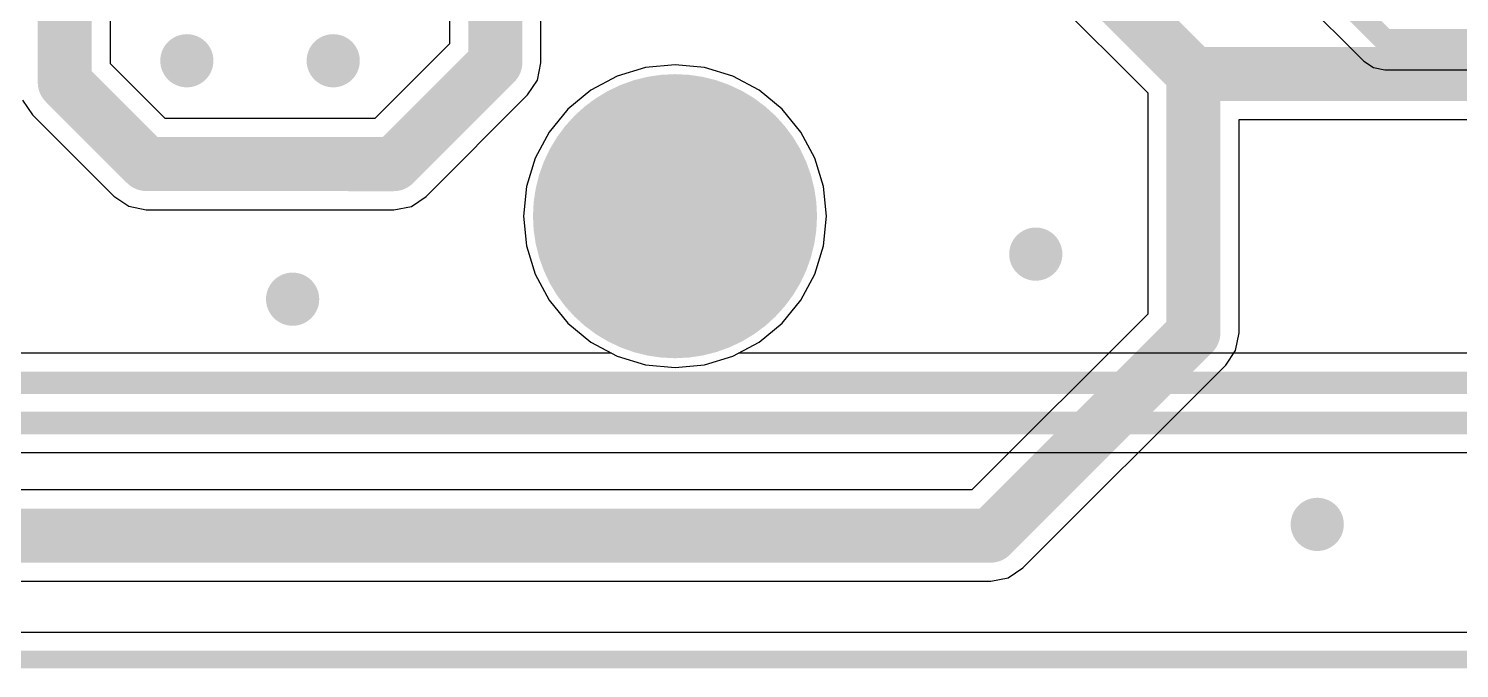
# Model space of a CAD drawing. Header units: millimetres. Extents: x -0.1 to 80.1, y -0.1 to 38.4.
# Drawn here: x 32.71 to 48.85, y -0.1 to 7.12 of the extents above; entities that cross this region are included whole.
import ezdxf

# ---------------------------------------------------------------- set-up
doc = ezdxf.new("R2010")
doc.units = ezdxf.units.MM
for name, color, linetype in [('BottomLayer', 5, 'Continuous'), ('BottomSolder', 6, 'Continuous'), ('KeepOutLayer', 6, 'Continuous'), ('MultiLayer', 9, 'Continuous'), ('PadHoleLayer', 156, 'Continuous'), ('TopLayer', 1, 'Continuous'), ('TopSolder', 216, 'Continuous'), ('ViaHoleLayer', 16, 'Continuous')]:
    doc.layers.add(name, color=color, linetype=linetype)

msp = doc.modelspace()

# ---------------------------------------------------------------- linework, layer by layer
at = {"layer": 'BottomLayer'}
for p, q in [((43.578, 8.145), (45.332, 6.391)), ((39.667, 6.675), (39.346, 6.578)), ((40, 6.708), (39.667, 6.675)), ((40.333, 6.675), (40, 6.708)), ((40.654, 6.578), (40.333, 6.675)), ((39.346, 6.578), (39.051, 6.42)), ((40.949, 6.42), (40.654, 6.578)), ((39.051, 6.42), (38.792, 6.208)), ((41.208, 6.208), (40.949, 6.42)), ((45.332, 6.391), (45.332, 3.896)), ((38.792, 6.208), (38.58, 5.949)), ((41.42, 5.949), (41.208, 6.208)), ((46.362, 3.683), (46.362, 6.089)), ((46.362, 6.089), (54.864, 6.089)), ((38.58, 5.949), (38.422, 5.654)), ((41.578, 5.654), (41.42, 5.949)), ((38.422, 5.654), (38.325, 5.333)), ((41.675, 5.333), (41.578, 5.654)), ((38.325, 5.333), (38.292, 5)), ((41.708, 5), (41.675, 5.333)), ((38.292, 5), (38.325, 4.667)), ((41.675, 4.667), (41.708, 5)), ((38.325, 4.667), (38.422, 4.346)), ((41.578, 4.346), (41.675, 4.667)), ((38.422, 4.346), (38.58, 4.051)), ((41.42, 4.051), (41.578, 4.346)), ((38.58, 4.051), (38.792, 3.792)), ((41.208, 3.792), (41.42, 4.051)), ((45.332, 3.896), (43.348, 1.912)), ((38.792, 3.792), (39.051, 3.58)), ((40.949, 3.58), (41.208, 3.792)), ((39.051, 3.58), (39.346, 3.422)), ((40.654, 3.422), (40.949, 3.58)), ((46.323, 3.486), (46.362, 3.683)), ((39.346, 3.422), (39.667, 3.325)), ((40.333, 3.325), (40.654, 3.422)), ((46.211, 3.319), (46.323, 3.486)), ((39.667, 3.325), (40, 3.292)), ((40, 3.292), (40.333, 3.325)), ((43.925, 1.033), (46.211, 3.319)), ((43.348, 1.912), (12.405, 1.912)), ((43.758, 0.921), (43.925, 1.033)), ((12.192, 0.882), (43.561, 0.882)), ((43.561, 0.882), (43.758, 0.921)), ((61.849, 0.306), (0.306, 0.306))]:
    msp.add_line(p, q, dxfattribs=at)
at = {"layer": 'BottomLayer', "const_width": 0.61}
for points in [[(43.942, 8.509), (45.847, 6.604)], [(45.847, 6.604), (54.864, 6.604)], [(45.847, 3.683), (45.847, 6.604)], [(43.561, 1.397), (45.847, 3.683)], [(12.192, 1.397), (43.561, 1.397)]]:
    msp.add_lwpolyline(points, dxfattribs=at)
at = {"layer": 'BottomLayer'}
for points, const_width in [([(34.344, 6.753, 1), (34.644, 6.753, 1)], 0.3), ([(35.995, 6.753, 1), (36.295, 6.753, 1)], 0.3), ([(45.695, 6.604, 1), (45.999, 6.604, 1)], 0.305), ([(45.695, 6.604, 1), (45.999, 6.604, 1)], 0.305), ([(45.695, 6.604, 1), (45.999, 6.604, 1)], 0.305), ([(39.25, 5, 1), (40.75, 5, 1)], 1.5), ([(43.919, 4.572, 1), (44.219, 4.572, 1)], 0.3), ([(35.537, 4.064, 1), (35.837, 4.064, 1)], 0.3), ([(45.695, 3.683, 1), (45.999, 3.683, 1)], 0.305), ([(45.695, 3.683, 1), (45.999, 3.683, 1)], 0.305), ([(47.094, 1.524, 1), (47.394, 1.524, 1)], 0.3), ([(43.409, 1.397, 1), (43.713, 1.397, 1)], 0.305), ([(43.409, 1.397, 1), (43.713, 1.397, 1)], 0.305)]:
    msp.add_lwpolyline(points, format="xyb", close=True, dxfattribs=dict(at, const_width=const_width))
at = {"layer": 'BottomSolder', "const_width": 1.602}
msp.add_lwpolyline([(39.199, 5, 1), (40.801, 5, 1)], format="xyb", close=True, dxfattribs=at)
at = {"layer": 'KeepOutLayer', "const_width": 0.2}
msp.add_lwpolyline([(0, 0), (80, 0)], dxfattribs=at)
at = {"layer": 'MultiLayer'}
for points, const_width in [([(34.344, 6.753, 1), (34.644, 6.753, 1)], 0.3), ([(35.995, 6.753, 1), (36.295, 6.753, 1)], 0.3), ([(39.25, 5, 1), (40.75, 5, 1)], 1.5), ([(43.919, 4.572, 1), (44.219, 4.572, 1)], 0.3), ([(35.537, 4.064, 1), (35.837, 4.064, 1)], 0.3), ([(47.094, 1.524, 1), (47.394, 1.524, 1)], 0.3)]:
    msp.add_lwpolyline(points, format="xyb", close=True, dxfattribs=dict(at, const_width=const_width))
at = {"layer": 'PadHoleLayer', "const_width": 1.4}
msp.add_lwpolyline([(39.3, 5, 1), (40.7, 5, 1)], format="xyb", close=True, dxfattribs=at)
at = {"layer": 'TopLayer'}
for p, q in [((37.458, 9.525), (37.458, 6.944)), ((38.488, 6.731), (38.488, 9.312)), ((46.246, 8.273), (47.77, 6.749)), ((33.632, 6.72), (33.632, 7.434)), ((37.458, 6.944), (36.615, 6.102)), ((34.249, 6.103), (33.632, 6.72)), ((38.449, 6.534), (38.488, 6.731)), ((39.667, 6.675), (39.346, 6.578)), ((40, 6.708), (39.667, 6.675)), ((40.333, 6.675), (40, 6.708)), ((40.654, 6.578), (40.333, 6.675)), ((47.77, 6.749), (47.878, 6.677)), ((47.878, 6.677), (48.006, 6.652)), ((48.006, 6.652), (59.309, 6.652)), ((38.337, 6.367), (38.449, 6.534)), ((39.346, 6.578), (39.051, 6.42)), ((40.949, 6.42), (40.654, 6.578)), ((32.641, 6.31), (32.753, 6.143)), ((37.193, 5.223), (38.337, 6.367)), ((39.051, 6.42), (38.792, 6.208)), ((41.208, 6.208), (40.949, 6.42)), ((32.753, 6.143), (33.672, 5.224)), ((38.792, 6.208), (38.58, 5.949)), ((41.42, 5.949), (41.208, 6.208)), ((36.322, 6.103), (34.249, 6.103)), ((36.329, 6.102), (36.322, 6.103)), ((36.615, 6.102), (36.329, 6.102)), ((38.58, 5.949), (38.422, 5.654)), ((41.578, 5.654), (41.42, 5.949)), ((38.422, 5.654), (38.325, 5.333)), ((41.675, 5.333), (41.578, 5.654)), ((38.325, 5.333), (38.292, 5)), ((41.708, 5), (41.675, 5.333)), ((33.672, 5.224), (33.839, 5.112)), ((37.026, 5.111), (37.193, 5.223)), ((33.839, 5.112), (34.036, 5.073)), ((34.036, 5.073), (36.311, 5.073)), ((36.311, 5.073), (36.318, 5.072)), ((36.318, 5.072), (36.829, 5.072)), ((36.829, 5.072), (37.026, 5.111)), ((38.292, 5), (38.325, 4.667)), ((41.675, 4.667), (41.708, 5)), ((38.325, 4.667), (38.422, 4.346)), ((41.578, 4.346), (41.675, 4.667)), ((38.422, 4.346), (38.58, 4.051)), ((41.42, 4.051), (41.578, 4.346)), ((38.58, 4.051), (38.792, 3.792)), ((41.208, 3.792), (41.42, 4.051)), ((38.792, 3.792), (39.051, 3.58)), ((40.949, 3.58), (41.208, 3.792)), ((39.051, 3.58), (39.285, 3.454)), ((40.715, 3.454), (40.949, 3.58)), ((39.285, 3.454), (26.608, 3.454)), ((72.318, 3.454), (40.715, 3.454)), ((26.035, 2.334), (72.644, 2.334)), ((55.499, 0.306), (0.306, 0.306))]:
    msp.add_line(p, q, dxfattribs=at)
for points, const_width in [([(37.973, 6.731), (37.973, 9.525)], 0.61), ([(33.117, 6.507), (33.117, 8.398)], 0.61), ([(46.482, 8.509), (48.006, 6.985)], 0.254), ([(48.006, 6.985), (59.309, 6.985)], 0.254), ([(36.829, 5.587), (37.973, 6.731)], 0.61), ([(33.117, 6.507), (34.036, 5.588)], 0.61), ([(34.036, 5.588), (36.322, 5.588)], 0.61), ([(36.318, 5.587), (36.829, 5.587)], 0.61), ([(26.47, 3.121), (72.456, 3.121)], 0.254), ([(26.035, 2.667), (72.644, 2.667)], 0.254)]:
    msp.add_lwpolyline(points, dxfattribs=dict(at, const_width=const_width))
for points, const_width in [([(47.943, 6.985, 1), (48.069, 6.985, 1)], 0.127), ([(47.943, 6.985, 1), (48.069, 6.985, 1)], 0.127), ([(34.344, 6.753, 1), (34.644, 6.753, 1)], 0.3), ([(35.995, 6.753, 1), (36.295, 6.753, 1)], 0.3), ([(37.821, 6.731, 1), (38.125, 6.731, 1)], 0.305), ([(37.821, 6.731, 1), (38.125, 6.731, 1)], 0.305), ([(32.965, 6.507, 1), (33.269, 6.507, 1)], 0.305), ([(32.965, 6.507, 1), (33.269, 6.507, 1)], 0.305), ([(39.25, 5, 1), (40.75, 5, 1)], 1.5), ([(33.884, 5.588, 1), (34.188, 5.588, 1)], 0.305), ([(33.884, 5.588, 1), (34.188, 5.588, 1)], 0.305), ([(36.165, 5.587, 1), (36.47, 5.587, 1)], 0.305), ([(36.17, 5.588, 1), (36.474, 5.588, 1)], 0.305), ([(36.676, 5.587, 1), (36.981, 5.587, 1)], 0.305), ([(36.676, 5.587, 1), (36.981, 5.587, 1)], 0.305), ([(43.919, 4.572, 1), (44.219, 4.572, 1)], 0.3), ([(35.537, 4.064, 1), (35.837, 4.064, 1)], 0.3), ([(47.094, 1.524, 1), (47.394, 1.524, 1)], 0.3)]:
    msp.add_lwpolyline(points, format="xyb", close=True, dxfattribs=dict(at, const_width=const_width))
at = {"layer": 'TopSolder', "const_width": 1.602}
msp.add_lwpolyline([(39.199, 5, 1), (40.801, 5, 1)], format="xyb", close=True, dxfattribs=at)
at = {"layer": 'ViaHoleLayer', "const_width": 0.15}
for points in [[(34.419, 6.753, 1), (34.569, 6.753, 1)], [(36.07, 6.753, 1), (36.22, 6.753, 1)], [(43.994, 4.572, 1), (44.144, 4.572, 1)], [(35.612, 4.064, 1), (35.762, 4.064, 1)], [(47.169, 1.524, 1), (47.319, 1.524, 1)]]:
    msp.add_lwpolyline(points, format="xyb", close=True, dxfattribs=at)

doc.saveas('drawing.dxf')
